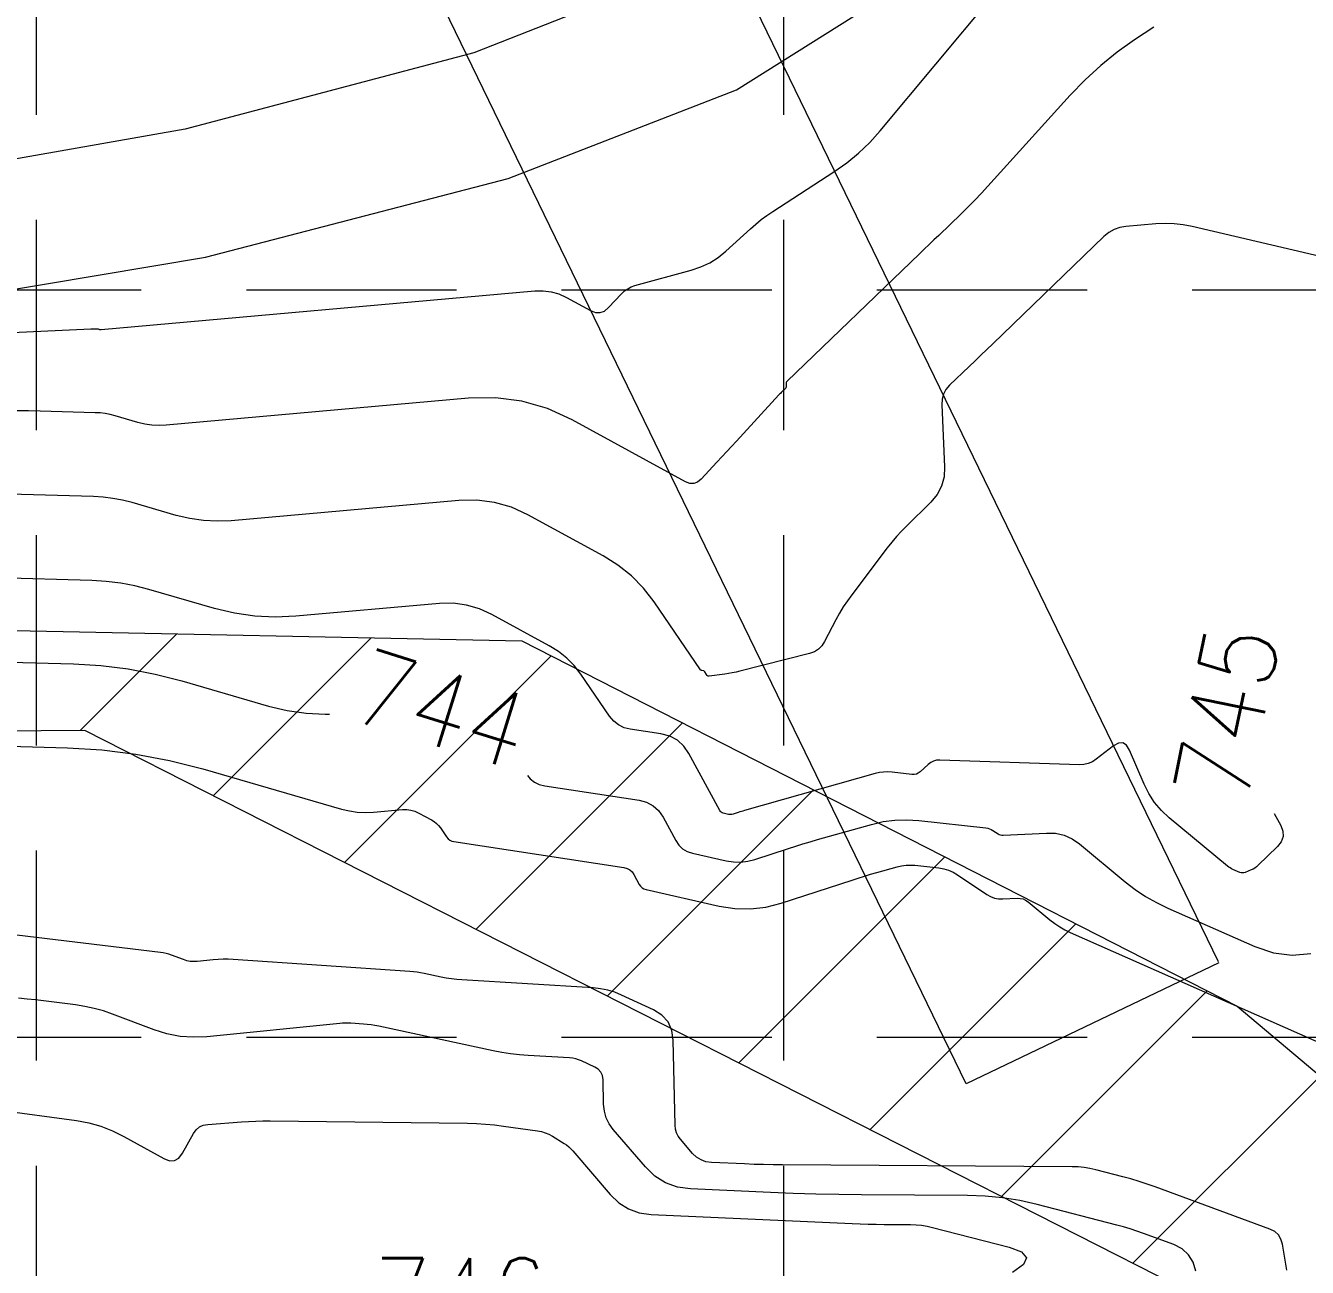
# Model space of a CAD drawing. Header units: feet. Extents: x 46644 to 49208, y 46045 to 47649.
# Drawn here: x 48125.2 to 48193.8, y 47314.5 to 47381 of the extents above; entities that cross this region are included whole.
import ezdxf
from ezdxf.enums import TextEntityAlignment as Align

# ---------------------------------------------------------------- set-up
doc = ezdxf.new("R2010")
doc.units = ezdxf.units.FT
doc.header["$MEASUREMENT"] = 0
doc.linetypes.add('DGN Style 3', pattern=[33.544038, 23.960027, -9.584011])
doc.linetypes.add('HIDDEN', pattern=[0.375, 0.25, -0.125])
for name, color, linetype, lineweight in [('EC', 35, 'Continuous', 0), ('Level 10', 1, 'Continuous', 0), ('Level 15', 1, 'Continuous', 0), ('WATER', 5, 'Continuous', 0)]:
    doc.layers.add(name, color=color, linetype=linetype, lineweight=lineweight)
doc.layers.add('GRID', color=254, linetype='HIDDEN')
doc.styles.add('Style-STANDARD', font='STANDARD.shx')

msp = doc.modelspace()

# ---------------------------------------------------------------- hatches: boundary and pattern name
at = {"layer": 'WATER', "linetype": 'Continuous', "lineweight": 0}
h = msp.add_hatch(dxfattribs=at)
h.set_pattern_fill('ANSI31', color=5, scale=60, style=0)
h.paths.add_polyline_path([(47234.61, 47371.467), (47425.773, 47353.378), (47562.814, 47348.199), (47698.754, 47363.161), (47828.73, 47359.449), (47993.613, 47351.282), (48151.806, 47348.075), (48190.092, 47328.515), (48335.492, 47205.781), (48484.842, 47080.166), (48554.658, 46994.047), (48591.309, 46911.705), (48595.787, 46702.835), (48600.265, 46501.424), (48596.319, 46378.185), (48587.516, 46378.918), (48590.063, 46460.95), (48589.778, 46610.276), (48587.741, 46799.141), (48584.141, 46908.249), (48541.993, 46998.675), (48465.407, 47086.018), (48286.371, 47233.693), (48196.422, 47308.705), (48128.401, 47343.27), (47949.016, 47342.242), (47704.868, 47356.114), (47558.159, 47338.137), (47236.719, 47365.346)])

# ---------------------------------------------------------------- linework, layer by layer
at = {"layer": 'EC', "color": 35, "linetype": 'DGN Style 3', "lineweight": 0}
for p, q in [((48170.979, 47375.369), (48179.349, 47385.408)), ((48185.621, 47380.92), (48184.592, 47380.239)), ((48184.592, 47380.239), (48183.663, 47379.581)), ((48183.663, 47379.581), (48182.78, 47378.869)), ((48182.78, 47378.869), (48181.943, 47378.103)), ((48181.943, 47378.103), (48181.153, 47377.282)), ((48181.153, 47377.282), (48176.738, 47372.402)), ((48170.423, 47374.75), (48170.979, 47375.369)), ((48169.825, 47374.178), (48170.423, 47374.75)), ((48169.185, 47373.652), (48169.825, 47374.178)), ((48165.229, 47371.051), (48168.504, 47373.174)), ((48168.504, 47373.174), (48169.185, 47373.652)), ((48176.738, 47372.402), (48176.392, 47372.026)), ((48176.392, 47372.026), (48176.04, 47371.656)), ((48164.915, 47370.839), (48165.229, 47371.051)), ((48175.681, 47371.291), (48175.316, 47370.933)), ((48176.04, 47371.656), (48175.681, 47371.291)), ((48164.029, 47370.126), (48164.315, 47370.376)), ((48164.315, 47370.376), (48164.61, 47370.613)), ((48164.61, 47370.613), (48164.915, 47370.839)), ((48175.316, 47370.933), (48174.114, 47369.773)), ((48185.737, 47370.386), (48184.134, 47370.247)), ((48186.227, 47370.41), (48185.737, 47370.386)), ((48186.713, 47370.394), (48186.227, 47370.41)), ((48187.197, 47370.339), (48186.713, 47370.394)), ((48187.678, 47370.246), (48187.197, 47370.339)), ((48162.718, 47368.931), (48164.029, 47370.126)), ((48174.114, 47369.773), (48173.856, 47369.525)), ((48182.95, 47369.709), (48177.009, 47363.976)), ((48183.21, 47369.922), (48182.95, 47369.709)), ((48183.494, 47370.083), (48183.21, 47369.922)), ((48183.802, 47370.191), (48183.494, 47370.083)), ((48184.134, 47370.247), (48183.802, 47370.191)), ((48197.456, 47367.946), (48187.678, 47370.246)), ((48173.341, 47369.028), (48173.082, 47368.78)), ((48173.598, 47369.276), (48173.341, 47369.028)), ((48173.856, 47369.525), (48173.598, 47369.276)), ((48161.377, 47368.083), (48161.855, 47368.31)), ((48161.855, 47368.31), (48162.302, 47368.593)), ((48162.302, 47368.593), (48162.718, 47368.931)), ((48173.082, 47368.78), (48165.996, 47361.971)), ((48157.852, 47367.085), (48160.869, 47367.912)), ((48160.869, 47367.912), (48161.377, 47368.083)), ((48157.292, 47366.797), (48157.463, 47366.919)), ((48157.463, 47366.919), (48157.65, 47367.015)), ((48157.65, 47367.015), (48157.852, 47367.085)), ((48129.289, 47364.734), (48152.501, 47366.803)), ((48152.501, 47366.803), (48152.942, 47366.811)), ((48152.942, 47366.811), (48153.368, 47366.755)), ((48153.368, 47366.755), (48153.782, 47366.635)), ((48153.782, 47366.635), (48154.183, 47366.452)), ((48154.183, 47366.452), (48155.473, 47365.747)), ((48156.444, 47365.905), (48157.136, 47366.65)), ((48157.136, 47366.65), (48157.292, 47366.797)), ((48155.473, 47365.747), (48155.739, 47365.645)), ((48155.739, 47365.645), (48155.989, 47365.638)), ((48155.989, 47365.638), (48156.224, 47365.724)), ((48156.224, 47365.724), (48156.444, 47365.905)), ((48121.724, 47364.441), (48128.722, 47364.776)), ((48128.722, 47364.776), (48128.765, 47364.778)), ((48128.765, 47364.778), (48128.808, 47364.779)), ((48128.808, 47364.779), (48128.851, 47364.779)), ((48128.851, 47364.779), (48128.894, 47364.778)), ((48128.894, 47364.778), (48129.061, 47364.774)), ((48129.061, 47364.774), (48129.077, 47364.773)), ((48129.077, 47364.773), (48129.093, 47364.771)), ((48129.093, 47364.771), (48129.109, 47364.768)), ((48129.109, 47364.768), (48129.125, 47364.764)), ((48129.125, 47364.764), (48129.198, 47364.742)), ((48129.198, 47364.742), (48129.221, 47364.737)), ((48129.221, 47364.737), (48129.243, 47364.734)), ((48129.243, 47364.734), (48129.266, 47364.733)), ((48129.266, 47364.733), (48129.289, 47364.734)), ((48176.691, 47363.669), (48176.372, 47363.362)), ((48177.009, 47363.976), (48176.691, 47363.669)), ((48176.054, 47363.056), (48175.735, 47362.749)), ((48176.372, 47363.362), (48176.054, 47363.056)), ((48175.735, 47362.749), (48174.693, 47361.748)), ((48165.904, 47361.584), (48165.715, 47361.398)), ((48165.923, 47361.606), (48165.904, 47361.584)), ((48165.935, 47361.63), (48165.923, 47361.606)), ((48165.943, 47361.657), (48165.935, 47361.63)), ((48165.94, 47361.867), (48165.938, 47361.826)), ((48165.938, 47361.826), (48165.944, 47361.686)), ((48165.95, 47361.905), (48165.94, 47361.867)), ((48165.944, 47361.686), (48165.943, 47361.657)), ((48165.969, 47361.94), (48165.95, 47361.905)), ((48165.996, 47361.971), (48165.969, 47361.94)), ((48174.499, 47361.521), (48174.365, 47361.271)), ((48174.693, 47361.748), (48174.499, 47361.521)), ((48148.94, 47361.059), (48132.763, 47359.617)), ((48150.394, 47361.085), (48148.94, 47361.059)), ((48151.804, 47360.901), (48150.394, 47361.085)), ((48153.17, 47360.507), (48151.804, 47360.901)), ((48165.558, 47361.235), (48163.281, 47358.762)), ((48165.596, 47361.276), (48165.558, 47361.235)), ((48165.635, 47361.317), (48165.596, 47361.276)), ((48165.675, 47361.358), (48165.635, 47361.317)), ((48165.715, 47361.398), (48165.675, 47361.358)), ((48174.29, 47360.997), (48174.274, 47360.7)), ((48174.365, 47361.271), (48174.29, 47360.997)), ((48125.39, 47360.374), (48124.759, 47360.374)), ((48126.022, 47360.363), (48125.39, 47360.374)), ((48128.967, 47360.282), (48126.022, 47360.363)), ((48129.237, 47360.266), (48128.967, 47360.282)), ((48129.504, 47360.233), (48129.237, 47360.266)), ((48129.769, 47360.183), (48129.504, 47360.233)), ((48130.03, 47360.116), (48129.769, 47360.183)), ((48131.246, 47359.764), (48130.03, 47360.116)), ((48154.492, 47359.902), (48153.17, 47360.507)), ((48174.274, 47360.7), (48174.426, 47357.382)), ((48131.62, 47359.674), (48131.246, 47359.764)), ((48131.998, 47359.619), (48131.62, 47359.674)), ((48132.378, 47359.6), (48131.998, 47359.619)), ((48132.763, 47359.617), (48132.378, 47359.6)), ((48160.56, 47356.589), (48154.492, 47359.902)), ((48163.281, 47358.762), (48163.022, 47358.481)), ((48162.763, 47358.2), (48162.503, 47357.919)), ((48163.022, 47358.481), (48162.763, 47358.2)), ((48162.243, 47357.639), (48161.394, 47356.724)), ((48162.503, 47357.919), (48162.243, 47357.639)), ((48174.426, 47357.382), (48174.398, 47356.847)), ((48161.394, 47356.724), (48161.205, 47356.569)), ((48174.398, 47356.847), (48174.265, 47356.353)), ((48128.873, 47355.791), (48123.159, 47355.948)), ((48160.788, 47356.501), (48160.56, 47356.589)), ((48161.003, 47356.494), (48160.788, 47356.501)), ((48161.205, 47356.569), (48161.003, 47356.494)), ((48174.265, 47356.353), (48174.027, 47355.9)), ((48129.397, 47355.76), (48128.873, 47355.791)), ((48129.915, 47355.696), (48129.397, 47355.76)), ((48130.428, 47355.599), (48129.915, 47355.696)), ((48130.936, 47355.469), (48130.428, 47355.599)), ((48133.294, 47354.785), (48130.936, 47355.469)), ((48148.425, 47355.587), (48136.236, 47354.5)), ((48149.392, 47355.605), (48148.425, 47355.587)), ((48150.33, 47355.482), (48149.392, 47355.605)), ((48151.238, 47355.22), (48150.33, 47355.482)), ((48173.683, 47355.488), (48172.386, 47354.213)), ((48174.027, 47355.9), (48173.683, 47355.488)), ((48134.02, 47354.611), (48133.294, 47354.785)), ((48134.752, 47354.505), (48134.02, 47354.611)), ((48152.117, 47354.818), (48151.238, 47355.22)), ((48156.152, 47352.615), (48152.117, 47354.818)), ((48135.49, 47354.468), (48134.752, 47354.505)), ((48136.236, 47354.5), (48135.49, 47354.468)), ((48172.113, 47353.935), (48171.851, 47353.647)), ((48172.386, 47354.213), (48172.113, 47353.935)), ((48171.599, 47353.351), (48171.359, 47353.045)), ((48171.851, 47353.647), (48171.599, 47353.351)), ((48156.943, 47352.121), (48156.152, 47352.615)), ((48171.359, 47353.045), (48169.459, 47350.542)), ((48157.661, 47351.547), (48156.943, 47352.121)), ((48128.779, 47351.299), (48119.286, 47351.56)), ((48129.556, 47351.253), (48128.779, 47351.299)), ((48130.326, 47351.158), (48129.556, 47351.253)), ((48131.087, 47351.014), (48130.326, 47351.158)), ((48158.306, 47350.89), (48157.661, 47351.547)), ((48131.842, 47350.821), (48131.087, 47351.014)), ((48135.343, 47349.807), (48131.842, 47350.821)), ((48158.876, 47350.152), (48158.306, 47350.89)), ((48169.459, 47350.542), (48169.224, 47350.218)), ((48136.419, 47349.548), (48135.343, 47349.807)), ((48147.394, 47350.069), (48139.709, 47349.384)), ((48148.128, 47350.082), (48147.394, 47350.069)), ((48148.84, 47349.989), (48148.128, 47350.082)), ((48149.53, 47349.79), (48148.84, 47349.989)), ((48150.198, 47349.485), (48149.53, 47349.79)), ((48161.367, 47346.519), (48158.876, 47350.152)), ((48169.003, 47349.886), (48168.797, 47349.544)), ((48169.224, 47350.218), (48169.003, 47349.886)), ((48137.506, 47349.391), (48136.419, 47349.548)), ((48138.603, 47349.336), (48137.506, 47349.391)), ((48139.709, 47349.384), (48138.603, 47349.336)), ((48153.263, 47347.811), (48150.198, 47349.485)), ((48168.605, 47349.193), (48168.002, 47348.031)), ((48168.797, 47349.544), (48168.605, 47349.193)), ((48153.753, 47347.505), (48153.263, 47347.811)), ((48167.855, 47347.805), (48167.672, 47347.623)), ((48168.002, 47348.031), (48167.855, 47347.805)), ((48113.581, 47347.223), (48127.798, 47346.832)), ((48154.198, 47347.149), (48153.753, 47347.505)), ((48154.597, 47346.743), (48154.198, 47347.149)), ((48167.2, 47347.395), (48163.458, 47346.447)), ((48167.454, 47347.487), (48167.2, 47347.395)), ((48167.672, 47347.623), (48167.454, 47347.487)), ((48127.798, 47346.832), (48129.27, 47346.745)), ((48129.27, 47346.745), (48130.728, 47346.565)), ((48130.728, 47346.565), (48132.171, 47346.292)), ((48154.95, 47346.286), (48154.597, 47346.743)), ((48161.379, 47346.505), (48161.367, 47346.519)), ((48161.392, 47346.494), (48161.379, 47346.505)), ((48161.408, 47346.486), (48161.392, 47346.494)), ((48161.426, 47346.482), (48161.408, 47346.486)), ((48161.513, 47346.469), (48161.426, 47346.482)), ((48161.538, 47346.462), (48161.513, 47346.469)), ((48161.559, 47346.451), (48161.538, 47346.462)), ((48161.578, 47346.434), (48161.559, 47346.451)), ((48161.592, 47346.413), (48161.578, 47346.434)), ((48161.675, 47346.261), (48161.592, 47346.413)), ((48162.862, 47346.324), (48162.661, 47346.295)), ((48163.062, 47346.359), (48162.862, 47346.324)), ((48163.261, 47346.4), (48163.062, 47346.359)), ((48163.458, 47346.447), (48163.261, 47346.4)), ((48132.171, 47346.292), (48133.6, 47345.927)), ((48133.6, 47345.927), (48138.244, 47344.581)), ((48156.493, 47344.035), (48154.95, 47346.286)), ((48161.701, 47346.224), (48161.675, 47346.261)), ((48161.734, 47346.199), (48161.701, 47346.224)), ((48161.773, 47346.187), (48161.734, 47346.199)), ((48161.818, 47346.187), (48161.773, 47346.187)), ((48162.661, 47346.295), (48161.818, 47346.187)), ((48138.244, 47344.581), (48139.243, 47344.34)), ((48139.243, 47344.34), (48140.252, 47344.195)), ((48140.252, 47344.195), (48141.271, 47344.144)), ((48141.271, 47344.144), (48141.496, 47344.154)), ((48156.714, 47343.771), (48156.493, 47344.035)), ((48156.972, 47343.567), (48156.714, 47343.771)), ((48157.267, 47343.423), (48156.972, 47343.567)), ((48157.601, 47343.339), (48157.267, 47343.423)), ((48159.245, 47343.088), (48157.601, 47343.339)), ((48159.716, 47342.964), (48159.245, 47343.088)), ((48160.121, 47342.748), (48159.716, 47342.964)), ((48108.664, 47342.864), (48127.486, 47342.347)), ((48127.486, 47342.347), (48129.32, 47342.238)), ((48129.32, 47342.238), (48131.137, 47342.014)), ((48160.462, 47342.44), (48160.121, 47342.748)), ((48160.737, 47342.039), (48160.462, 47342.44)), ((48183.472, 47342.449), (48182.542, 47341.73)), ((48183.738, 47342.6), (48183.472, 47342.449)), ((48183.969, 47342.614), (48183.738, 47342.6)), ((48184.164, 47342.49), (48183.969, 47342.614)), ((48184.323, 47342.228), (48184.164, 47342.49)), ((48185.101, 47340.405), (48184.323, 47342.228)), ((48131.137, 47342.014), (48132.935, 47341.674)), ((48132.935, 47341.674), (48134.715, 47341.219)), ((48162.391, 47338.991), (48160.737, 47342.039)), ((48173.688, 47341.563), (48173.549, 47341.458)), ((48173.838, 47341.637), (48173.688, 47341.563)), ((48174, 47341.678), (48173.838, 47341.637)), ((48174.174, 47341.688), (48174, 47341.678)), ((48181.641, 47341.439), (48174.174, 47341.688)), ((48182.337, 47341.597), (48182.118, 47341.504)), ((48182.542, 47341.73), (48182.337, 47341.597)), ((48134.715, 47341.219), (48142.144, 47339.066)), ((48152.093, 47340.871), (48152.244, 47340.69)), ((48170.714, 47340.965), (48163.716, 47338.989)), ((48170.936, 47341.017), (48170.714, 47340.965)), ((48171.16, 47341.046), (48170.936, 47341.017)), ((48171.386, 47341.054), (48171.16, 47341.046)), ((48171.613, 47341.04), (48171.386, 47341.054)), ((48172.679, 47340.923), (48171.613, 47341.04)), ((48172.8, 47340.921), (48172.679, 47340.923)), ((48172.913, 47340.944), (48172.8, 47340.921)), ((48173.018, 47340.992), (48172.913, 47340.944)), ((48173.115, 47341.064), (48173.018, 47340.992)), ((48173.549, 47341.458), (48173.115, 47341.064)), ((48181.886, 47341.451), (48181.641, 47341.439)), ((48182.118, 47341.504), (48181.886, 47341.451)), ((48152.244, 47340.69), (48152.47, 47340.511)), ((48152.47, 47340.511), (48152.729, 47340.385)), ((48152.729, 47340.385), (48153.021, 47340.312)), ((48153.021, 47340.312), (48158.072, 47339.539)), ((48185.356, 47339.893), (48185.101, 47340.405)), ((48158.072, 47339.539), (48158.476, 47339.433)), ((48185.665, 47339.422), (48185.356, 47339.893)), ((48142.144, 47339.066), (48142.565, 47338.965)), ((48142.565, 47338.965), (48142.99, 47338.903)), ((48142.99, 47338.903), (48143.418, 47338.882)), ((48143.418, 47338.882), (48143.85, 47338.901)), ((48143.85, 47338.901), (48145.41, 47339.04)), ((48145.41, 47339.04), (48145.64, 47339.044)), ((48145.64, 47339.044), (48145.863, 47339.015)), ((48145.863, 47339.015), (48146.079, 47338.952)), ((48146.079, 47338.952), (48146.289, 47338.857)), ((48146.289, 47338.857), (48146.962, 47338.489)), ((48158.476, 47339.433), (48158.825, 47339.248)), ((48158.825, 47339.248), (48159.117, 47338.983)), ((48159.117, 47338.983), (48159.354, 47338.638)), ((48162.425, 47338.941), (48162.391, 47338.991)), ((48162.468, 47338.9), (48162.425, 47338.941)), ((48162.518, 47338.87), (48162.468, 47338.9)), ((48162.576, 47338.851), (48162.518, 47338.87)), ((48162.867, 47338.785), (48162.576, 47338.851)), ((48162.927, 47338.776), (48162.867, 47338.785)), ((48162.987, 47338.775), (48162.927, 47338.776)), ((48163.046, 47338.781), (48162.987, 47338.775)), ((48163.105, 47338.797), (48163.046, 47338.781)), ((48163.379, 47338.886), (48163.105, 47338.797)), ((48163.463, 47338.913), (48163.379, 47338.886)), ((48163.547, 47338.939), (48163.463, 47338.913)), ((48163.631, 47338.964), (48163.547, 47338.939)), ((48163.716, 47338.989), (48163.631, 47338.964)), ((48186.029, 47338.992), (48185.665, 47339.422)), ((48186.448, 47338.602), (48186.029, 47338.992)), ((48192.072, 47338.824), (48192.414, 47338.195)), ((48146.962, 47338.489), (48147.099, 47338.403)), ((48147.099, 47338.403), (48147.224, 47338.303)), ((48147.224, 47338.303), (48147.336, 47338.189)), ((48147.336, 47338.189), (48147.436, 47338.061)), ((48159.354, 47338.638), (48160.035, 47337.383)), ((48167.62, 47337.432), (48170.515, 47338.25)), ((48170.515, 47338.25), (48171.138, 47338.394)), ((48171.138, 47338.394), (48171.766, 47338.477)), ((48171.766, 47338.477), (48172.4, 47338.499)), ((48172.4, 47338.499), (48173.038, 47338.459)), ((48173.038, 47338.459), (48176.637, 47338.064)), ((48189.573, 47336.015), (48186.448, 47338.602)), ((48192.414, 47338.195), (48192.532, 47337.887)), ((48147.436, 47338.061), (48147.769, 47337.574)), ((48147.769, 47337.574), (48147.847, 47337.481)), ((48147.847, 47337.481), (48147.939, 47337.408)), ((48147.939, 47337.408), (48148.044, 47337.357)), ((48167.23, 47337.32), (48167.62, 47337.432)), ((48176.637, 47338.064), (48176.737, 47338.047)), ((48176.737, 47338.047), (48176.833, 47338.018)), ((48176.833, 47338.018), (48176.925, 47337.978)), ((48176.925, 47337.978), (48177.013, 47337.927)), ((48177.013, 47337.927), (48177.292, 47337.739)), ((48177.292, 47337.739), (48177.354, 47337.704)), ((48177.354, 47337.704), (48177.418, 47337.681)), ((48177.418, 47337.681), (48177.486, 47337.668)), ((48177.486, 47337.668), (48177.556, 47337.666)), ((48177.556, 47337.666), (48179.881, 47337.786)), ((48179.881, 47337.786), (48180.364, 47337.769)), ((48180.364, 47337.769), (48180.82, 47337.666)), ((48180.82, 47337.666), (48181.247, 47337.477)), ((48181.247, 47337.477), (48181.645, 47337.202)), ((48192.542, 47337.596), (48192.446, 47337.321)), ((48192.532, 47337.887), (48192.542, 47337.596)), ((48148.044, 47337.357), (48148.162, 47337.327)), ((48148.162, 47337.327), (48157.261, 47335.935)), ((48160.035, 47337.383), (48160.2, 47337.139)), ((48160.2, 47337.139), (48160.403, 47336.946)), ((48160.403, 47336.946), (48160.644, 47336.803)), ((48160.644, 47336.803), (48160.924, 47336.71)), ((48160.924, 47336.71), (48162.738, 47336.301)), ((48164.273, 47336.373), (48166.07, 47336.96)), ((48166.07, 47336.96), (48166.456, 47337.084)), ((48166.456, 47337.084), (48166.842, 47337.204)), ((48166.842, 47337.204), (48167.23, 47337.32)), ((48181.645, 47337.202), (48184.086, 47335.181)), ((48192.242, 47337.063), (48191.2, 47336.048)), ((48192.446, 47337.321), (48192.242, 47337.063)), ((48162.738, 47336.301), (48163.125, 47336.24)), ((48163.125, 47336.24), (48163.51, 47336.231)), ((48163.51, 47336.231), (48163.893, 47336.276)), ((48163.893, 47336.276), (48164.273, 47336.373)), ((48171.889, 47335.978), (48172.124, 47336.033)), ((48172.124, 47336.033), (48172.36, 47336.064)), ((48172.36, 47336.064), (48172.598, 47336.072)), ((48172.598, 47336.072), (48172.838, 47336.057)), ((48172.838, 47336.057), (48174.11, 47335.917)), ((48191.2, 47336.048), (48191.118, 47335.975)), ((48157.261, 47335.935), (48157.43, 47335.891)), ((48157.43, 47335.891), (48157.575, 47335.814)), ((48157.575, 47335.814), (48157.697, 47335.703)), ((48157.697, 47335.703), (48157.796, 47335.56)), ((48157.796, 47335.56), (48158.08, 47335.036)), ((48169.475, 47335.267), (48169.805, 47335.373)), ((48169.805, 47335.373), (48170.136, 47335.476)), ((48170.136, 47335.476), (48170.468, 47335.575)), ((48170.468, 47335.575), (48170.8, 47335.671)), ((48170.8, 47335.671), (48171.889, 47335.978)), ((48174.11, 47335.917), (48174.377, 47335.872)), ((48174.377, 47335.872), (48174.633, 47335.796)), ((48174.633, 47335.796), (48174.877, 47335.69)), ((48174.877, 47335.69), (48175.11, 47335.552)), ((48175.11, 47335.552), (48176.688, 47334.493)), ((48189.64, 47335.964), (48189.573, 47336.015)), ((48189.71, 47335.917), (48189.64, 47335.964)), ((48189.783, 47335.875), (48189.71, 47335.917)), ((48189.859, 47335.839), (48189.783, 47335.875)), ((48190.221, 47335.679), (48189.859, 47335.839)), ((48190.291, 47335.655), (48190.221, 47335.679)), ((48190.362, 47335.646), (48190.291, 47335.655)), ((48190.433, 47335.653), (48190.362, 47335.646)), ((48190.505, 47335.675), (48190.433, 47335.653)), ((48190.838, 47335.811), (48190.505, 47335.675)), ((48190.937, 47335.857), (48190.838, 47335.811)), ((48191.031, 47335.912), (48190.937, 47335.857)), ((48191.118, 47335.975), (48191.031, 47335.912)), ((48158.08, 47335.036), (48158.149, 47334.934)), ((48158.149, 47334.934), (48158.233, 47334.853)), ((48158.233, 47334.853), (48158.334, 47334.794)), ((48158.334, 47334.794), (48158.451, 47334.755)), ((48158.451, 47334.755), (48162.365, 47333.871)), ((48165.678, 47334.027), (48169.475, 47335.267)), ((48184.086, 47335.181), (48184.622, 47334.768)), ((48184.622, 47334.768), (48185.182, 47334.394)), ((48164.858, 47333.817), (48165.678, 47334.027)), ((48176.688, 47334.493), (48176.888, 47334.38)), ((48176.888, 47334.38), (48177.098, 47334.303)), ((48177.098, 47334.303), (48177.318, 47334.262)), ((48177.318, 47334.262), (48177.547, 47334.256)), ((48177.547, 47334.256), (48178.313, 47334.296)), ((48178.313, 47334.296), (48178.473, 47334.29)), ((48178.473, 47334.29), (48178.623, 47334.256)), ((48178.623, 47334.256), (48178.763, 47334.194)), ((48178.763, 47334.194), (48178.895, 47334.103)), ((48178.895, 47334.103), (48180.061, 47333.137)), ((48185.182, 47334.394), (48185.766, 47334.06)), ((48185.766, 47334.06), (48186.375, 47333.766)), ((48132.461, 47331.395), (48114.181, 47333.601)), ((48162.365, 47333.871), (48163.201, 47333.739)), ((48163.201, 47333.739), (48164.032, 47333.721)), ((48164.032, 47333.721), (48164.858, 47333.817)), ((48186.375, 47333.766), (48191.026, 47331.709)), ((48180.061, 47333.137), (48180.317, 47332.94)), ((48180.317, 47332.94), (48180.585, 47332.761)), ((48180.585, 47332.761), (48180.864, 47332.602)), ((48180.864, 47332.602), (48181.155, 47332.461)), ((48181.155, 47332.461), (48194.953, 47326.358)), ((48132.609, 47331.373), (48132.461, 47331.395)), ((48132.754, 47331.342), (48132.609, 47331.373)), ((48132.897, 47331.302), (48132.754, 47331.342)), ((48133.038, 47331.254), (48132.897, 47331.302)), ((48133.691, 47331.008), (48133.038, 47331.254)), ((48191.026, 47331.709), (48192.024, 47331.374)), ((48192.024, 47331.374), (48193.025, 47331.253)), ((48193.025, 47331.253), (48194.03, 47331.345)), ((48133.867, 47330.952), (48133.691, 47331.008)), ((48134.046, 47330.918), (48133.867, 47330.952)), ((48134.228, 47330.905), (48134.046, 47330.918)), ((48134.412, 47330.913), (48134.228, 47330.905)), ((48135.278, 47330.999), (48134.412, 47330.913)), ((48135.543, 47331.02), (48135.278, 47330.999)), ((48135.809, 47331.03), (48135.543, 47331.02)), ((48136.074, 47331.029), (48135.809, 47331.03)), ((48136.34, 47331.016), (48136.074, 47331.029)), ((48145.796, 47330.373), (48136.34, 47331.016)), ((48145.992, 47330.357), (48145.796, 47330.373)), ((48146.188, 47330.333), (48145.992, 47330.357)), ((48146.382, 47330.302), (48146.188, 47330.333)), ((48146.576, 47330.264), (48146.382, 47330.302)), ((48147.477, 47330.072), (48146.576, 47330.264)), ((48147.753, 47330.019), (48147.477, 47330.072)), ((48148.031, 47329.975), (48147.753, 47330.019)), ((48148.31, 47329.943), (48148.031, 47329.975)), ((48148.591, 47329.92), (48148.31, 47329.943)), ((48155.611, 47329.496), (48148.591, 47329.92)), ((48156.007, 47329.453), (48155.611, 47329.496)), ((48156.394, 47329.375), (48156.007, 47329.453)), ((48156.772, 47329.26), (48156.394, 47329.375)), ((48157.141, 47329.11), (48156.772, 47329.26)), ((48125.318, 47328.901), (48124.859, 47328.946)), ((48125.776, 47328.849), (48125.318, 47328.901)), ((48127.912, 47328.583), (48125.776, 47328.849)), ((48128.415, 47328.505), (48127.912, 47328.583)), ((48128.911, 47328.398), (48128.415, 47328.505)), ((48158.84, 47328.322), (48157.141, 47329.11)), ((48129.401, 47328.262), (48128.911, 47328.398)), ((48129.882, 47328.096), (48129.401, 47328.262)), ((48132.114, 47327.254), (48129.882, 47328.096)), ((48159.297, 47328.039), (48158.84, 47328.322)), ((48159.627, 47327.674), (48159.297, 47328.039)), ((48132.803, 47327.038), (48132.114, 47327.254)), ((48142.058, 47327.594), (48134.934, 47326.884)), ((48142.203, 47327.606), (48142.058, 47327.594)), ((48142.348, 47327.611), (48142.203, 47327.606)), ((48142.493, 47327.61), (48142.348, 47327.611)), ((48142.639, 47327.603), (48142.493, 47327.61)), ((48143.318, 47327.557), (48142.639, 47327.603)), ((48143.525, 47327.539), (48143.318, 47327.557)), ((48143.731, 47327.514), (48143.525, 47327.539)), ((48143.936, 47327.482), (48143.731, 47327.514)), ((48144.141, 47327.442), (48143.936, 47327.482)), ((48150.264, 47326.136), (48144.141, 47327.442)), ((48159.83, 47327.225), (48159.627, 47327.674)), ((48159.906, 47326.693), (48159.83, 47327.225)), ((48133.502, 47326.904), (48132.803, 47327.038)), ((48134.213, 47326.853), (48133.502, 47326.904)), ((48134.934, 47326.884), (48134.213, 47326.853)), ((48160.008, 47322.143), (48159.906, 47326.693)), ((48150.73, 47326.046), (48150.264, 47326.136)), ((48151.198, 47325.973), (48150.73, 47326.046)), ((48151.669, 47325.918), (48151.198, 47325.973)), ((48152.142, 47325.881), (48151.669, 47325.918)), ((48154.355, 47325.747), (48152.142, 47325.881)), ((48154.52, 47325.729), (48154.355, 47325.747)), ((48154.682, 47325.696), (48154.52, 47325.729)), ((48154.839, 47325.648), (48154.682, 47325.696)), ((48154.993, 47325.586), (48154.839, 47325.648)), ((48155.701, 47325.257), (48154.993, 47325.586)), ((48155.892, 47325.139), (48155.701, 47325.257)), ((48156.029, 47324.987), (48155.892, 47325.139)), ((48111.291, 47324.685), (48127.957, 47322.395)), ((48156.114, 47324.8), (48156.029, 47324.987)), ((48156.146, 47324.578), (48156.114, 47324.8)), ((48156.175, 47323.27), (48156.146, 47324.578)), ((48156.214, 47322.898), (48156.175, 47323.27)), ((48127.957, 47322.395), (48128.623, 47322.272)), ((48134.991, 47322.194), (48136.785, 47322.328)), ((48136.785, 47322.328), (48137.169, 47322.352)), ((48137.169, 47322.352), (48137.554, 47322.369)), ((48137.554, 47322.369), (48137.939, 47322.376)), ((48137.939, 47322.376), (48138.324, 47322.376)), ((48138.324, 47322.376), (48148.881, 47322.252)), ((48156.312, 47322.55), (48156.214, 47322.898)), ((48156.472, 47322.225), (48156.312, 47322.55)), ((48128.623, 47322.272), (48129.269, 47322.09)), ((48129.269, 47322.09), (48129.895, 47321.848)), ((48129.895, 47321.848), (48130.501, 47321.546)), ((48133.641, 47320.645), (48134.225, 47321.702)), ((48134.225, 47321.702), (48134.367, 47321.903)), ((48134.367, 47321.903), (48134.542, 47322.052)), ((48134.542, 47322.052), (48134.75, 47322.149)), ((48134.75, 47322.149), (48134.991, 47322.194)), ((48148.881, 47322.252), (48149.367, 47322.238)), ((48149.367, 47322.238), (48149.852, 47322.209)), ((48149.852, 47322.209), (48150.336, 47322.165)), ((48150.336, 47322.165), (48150.818, 47322.105)), ((48150.818, 47322.105), (48152.629, 47321.852)), ((48152.629, 47321.852), (48152.844, 47321.811)), ((48152.844, 47321.811), (48153.052, 47321.748)), ((48153.052, 47321.748), (48153.251, 47321.664)), ((48153.251, 47321.664), (48153.443, 47321.558)), ((48156.691, 47321.923), (48156.472, 47322.225)), ((48158.412, 47319.916), (48156.691, 47321.923)), ((48160.029, 47321.937), (48160.008, 47322.143)), ((48160.084, 47321.743), (48160.029, 47321.937)), ((48160.173, 47321.563), (48160.084, 47321.743)), ((48130.501, 47321.546), (48132.638, 47320.357)), ((48153.443, 47321.558), (48154.057, 47321.177)), ((48154.057, 47321.177), (48154.185, 47321.09)), ((48154.185, 47321.09), (48154.305, 47320.995)), ((48154.305, 47320.995), (48154.417, 47320.891)), ((48160.294, 47321.395), (48160.173, 47321.563)), ((48160.941, 47320.642), (48160.294, 47321.395)), ((48132.638, 47320.357), (48132.943, 47320.241)), ((48132.943, 47320.241), (48133.212, 47320.25)), ((48133.212, 47320.25), (48133.444, 47320.384)), ((48133.444, 47320.384), (48133.641, 47320.645)), ((48154.417, 47320.891), (48154.522, 47320.778)), ((48154.522, 47320.778), (48156.53, 47318.437)), ((48161.152, 47320.438), (48160.941, 47320.642)), ((48161.389, 47320.289), (48161.152, 47320.438)), ((48161.653, 47320.194), (48161.389, 47320.289)), ((48158.92, 47319.427), (48158.412, 47319.916)), ((48161.944, 47320.153), (48161.653, 47320.194)), ((48163.716, 47320.072), (48161.944, 47320.153)), ((48164.226, 47320.051), (48163.716, 47320.072)), ((48164.737, 47320.036), (48164.226, 47320.051)), ((48165.247, 47320.025), (48164.737, 47320.036)), ((48165.757, 47320.019), (48165.247, 47320.025)), ((48181.255, 47319.928), (48165.757, 47320.019)), ((48181.574, 47319.916), (48181.255, 47319.928)), ((48181.89, 47319.885), (48181.574, 47319.916)), ((48182.204, 47319.834), (48181.89, 47319.885)), ((48182.515, 47319.764), (48182.204, 47319.834)), ((48183.96, 47319.391), (48182.515, 47319.764)), ((48159.491, 47319.068), (48158.92, 47319.427)), ((48160.125, 47318.839), (48159.491, 47319.068)), ((48184.401, 47319.272), (48183.96, 47319.391)), ((48184.838, 47319.141), (48184.401, 47319.272)), ((48185.272, 47318.999), (48184.838, 47319.141)), ((48185.702, 47318.846), (48185.272, 47318.999)), ((48156.53, 47318.437), (48156.99, 47317.995)), ((48160.824, 47318.741), (48160.125, 47318.839)), ((48165.105, 47318.546), (48160.824, 47318.741)), ((48166.322, 47318.496), (48165.105, 47318.546)), ((48167.539, 47318.459), (48166.322, 47318.496)), ((48168.757, 47318.434), (48167.539, 47318.459)), ((48169.975, 47318.42), (48168.757, 47318.434)), ((48175.66, 47318.387), (48169.975, 47318.42)), ((48176.6, 47318.352), (48175.66, 47318.387)), ((48177.533, 47318.26), (48176.6, 47318.352)), ((48178.458, 47318.111), (48177.533, 47318.26)), ((48191.839, 47316.58), (48185.702, 47318.846)), ((48156.99, 47317.995), (48157.506, 47317.67)), ((48157.506, 47317.67), (48158.08, 47317.463)), ((48179.376, 47317.904), (48178.458, 47318.111)), ((48183.642, 47316.804), (48179.376, 47317.904)), ((48158.08, 47317.463), (48158.712, 47317.374)), ((48158.712, 47317.374), (48169.484, 47316.883)), ((48169.484, 47316.883), (48169.913, 47316.866)), ((48169.913, 47316.866), (48170.341, 47316.853)), ((48170.341, 47316.853), (48170.77, 47316.844)), ((48170.77, 47316.844), (48171.199, 47316.839)), ((48171.199, 47316.839), (48172.6, 47316.831)), ((48172.6, 47316.831), (48172.899, 47316.82)), ((48172.899, 47316.82), (48173.196, 47316.791)), ((48173.196, 47316.791), (48173.49, 47316.743)), ((48173.49, 47316.743), (48173.782, 47316.677)), ((48173.782, 47316.677), (48177.878, 47315.621)), ((48184.001, 47316.707), (48183.642, 47316.804)), ((48184.358, 47316.6), (48184.001, 47316.707)), ((48184.712, 47316.484), (48184.358, 47316.6)), ((48185.063, 47316.36), (48184.712, 47316.484)), ((48186.694, 47315.757), (48185.063, 47316.36)), ((48192.093, 47316.451), (48191.839, 47316.58)), ((48192.289, 47316.274), (48192.093, 47316.451)), ((48192.427, 47316.049), (48192.289, 47316.274)), ((48177.878, 47315.621), (48178.548, 47315.366)), ((48187.143, 47315.53), (48186.694, 47315.757)), ((48187.488, 47315.218), (48187.143, 47315.53)), ((48192.507, 47315.775), (48192.427, 47316.049)), ((48192.744, 47314.386), (48192.507, 47315.775)), ((48178.548, 47315.366), (48178.803, 47315.054)), ((48178.803, 47315.054), (48178.642, 47314.685)), ((48187.732, 47314.821), (48187.488, 47315.218)), ((48187.872, 47314.339), (48187.732, 47314.821)), ((48178.642, 47314.685), (48178.066, 47314.258))]:
    msp.add_line(p, q, dxfattribs=at)
at = {"layer": 'GRID', "color": 252, "linetype": 'HIDDEN', "lineweight": 0, "ltscale": 45}
for p, q in [((48125.803, 47606.853), (48125.803, 46206.677)), ((48165.803, 47606.853), (48165.803, 46206.677)), ((46685.803, 47366.853), (49165.803, 47366.853)), ((46685.803, 47326.853), (49165.803, 47326.853))]:
    msp.add_line(p, q, dxfattribs=at)
at = {"layer": 'Level 10', "color": 5, "linetype": 'Continuous', "lineweight": 0}
for p, q in [((48149.771, 47411.877), (48189.073, 47330.912)), ((48175.579, 47324.361), (48136.277, 47405.327)), ((48189.101, 47330.833), (48175.579, 47324.361))]:
    msp.add_line(p, q, dxfattribs=at)
at = {"layer": 'Level 15', "color": 7, "linetype": 'Continuous', "lineweight": 0, "flags": 128}
for points in [[(48386.853, 47461.581), (48357.86, 47472.706), (48341.362, 47478.349), (48324.171, 47482.593), (48312.206, 47484.396), (48298.25, 47484.105), (48288.116, 47481.679), (48275.454, 47476.233), (48255.291, 47463.586), (48244.548, 47456.277), (48231.472, 47446.219), (48218.245, 47434.954), (48207.123, 47424.618), (48192.881, 47410.407), (48183.066, 47400.816), (48174.445, 47392.891), (48161.178, 47384.25), (48149.229, 47379.543), (48133.776, 47375.465), (48112.374, 47371.701), (48086.548, 47369.152), (48068.131, 47368.482), (48050.092, 47368.646), (48043.293, 47369.143)], [(48045.587, 47361.492), (48068.495, 47361.476), (48088.574, 47362.306), (48108.891, 47364.246), (48134.872, 47368.607), (48151.068, 47372.809), (48163.28, 47377.561), (48177.521, 47386.513), (48197.792, 47405.479), (48212.623, 47420.255), (48226.35, 47432.83), (48246.262, 47448.876), (48268.51, 47464.094), (48283.09, 47472.204), (48296.564, 47476.766), (48310.428, 47477.531), (48324.047, 47475.618), (48344.114, 47470.2), (48357.635, 47465.444), (48358.511, 47464.956), (48361.359, 47463.168), (48366.255, 47459.429), (48369.102, 47457.841), (48385.521, 47450.86)]]:
    msp.add_lwpolyline(points, dxfattribs=at)
at = {"layer": 'WATER', "color": 5, "linetype": 'Continuous', "lineweight": 0}
msp.add_lwpolyline([(47698.754, 47363.161), (47828.73, 47359.449), (47993.613, 47351.282), (48151.806, 47348.075), (48190.092, 47328.515), (48335.492, 47205.781), (48484.842, 47080.166), (48554.658, 46994.047), (48591.309, 46911.705), (48595.787, 46702.835), (48600.265, 46501.424), (48596.319, 46378.185), (48587.516, 46378.918), (48590.063, 46460.95), (48589.778, 46610.276), (48587.741, 46799.141), (48584.141, 46908.249), (48541.993, 46998.675), (48465.407, 47086.018), (48286.371, 47233.693), (48196.422, 47308.705), (48128.401, 47343.27), (47949.016, 47342.242), (47704.868, 47356.114)], dxfattribs=at)

# ---------------------------------------------------------------- texts
at = {"layer": 'EC', "color": 35, "linetype": 'DGN Style 3', "lineweight": 0, "style": 'Style-STANDARD'}
for s, rotation, p in [('745', 78.4673, (48189.531, 47344.203)), ('744', 342.78899, (48147.47, 47344.441))]:
    msp.add_text(s, height=4, rotation=rotation, dxfattribs=at).set_placement(p, align=Align.MIDDLE_CENTER)
msp.add_text('746', height=4, dxfattribs=at).set_placement((48148.538, 47313.039), align=Align.MIDDLE_CENTER)

doc.saveas('drawing.dxf')
